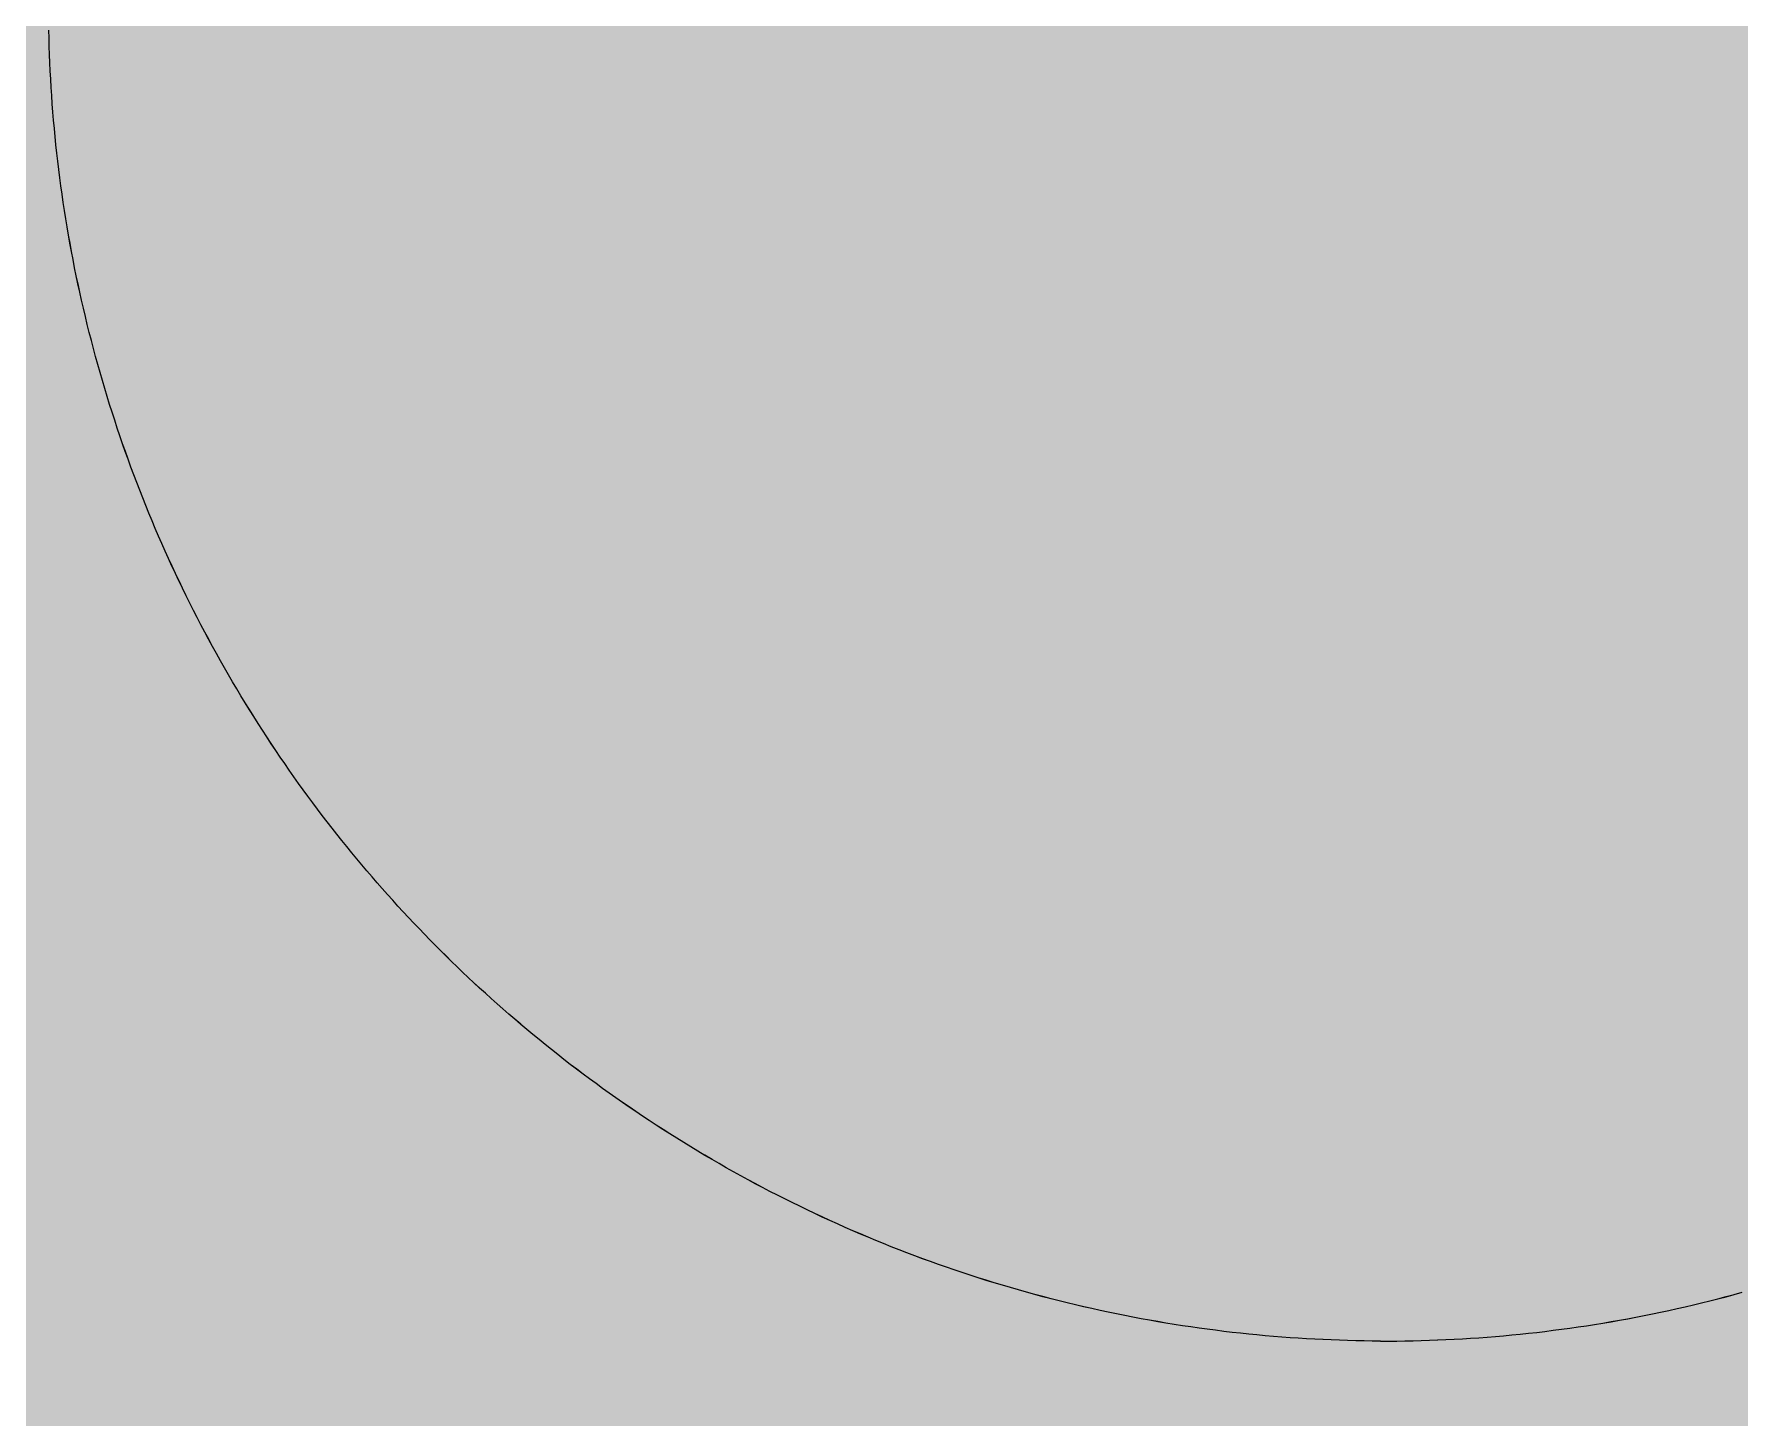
# Model space of a CAD drawing. Header units: millimetres. Extents: x 5622 to 8918, y 2044 to 6634.
# Drawn here: x 8590.277 to 8594.428, y 5282.89 to 5286.257 of the extents above; entities that cross this region are included whole.
import ezdxf

# ---------------------------------------------------------------- set-up
doc = ezdxf.new("R2010")
doc.units = ezdxf.units.MM
doc.linetypes.add('NASCOSTA', pattern=[9.525, 6.35, -3.175])
for name, color, linetype, lineweight in [('F_ARREDI', 7, 'Continuous', 5), ('F_FERRAMENTA', 253, 'Continuous', 5), ('F_MULTI laminato OPACO_retino', 1, 'Continuous', 5), ('F_Proiezioni', 253, 'NASCOSTA', 9)]:
    doc.layers.add(name, color=color, linetype=linetype, lineweight=lineweight)

# ---------------------------------------------------------------- blocks, each defined once
blk = doc.blocks.new("LIBRERIA_ingresso-living_sez._B.B'")
at = {"layer": 'F_MULTI laminato OPACO_retino', "true_color": 0x636466}
h = blk.add_hatch(color=251, dxfattribs=at)
h.dxf.hatch_style = 1
h.paths.add_polyline_path([(41313.1315, 11071.1262), (41913.1315, 11071.1262), (41913.1315, 13145.6262), (41313.1315, 13145.6262)])
at = {"layer": 'F_MULTI laminato OPACO_retino', "true_color": 0x939598}
h = blk.add_hatch(color=252, dxfattribs=at)
h.dxf.hatch_style = 1
h.paths.add_polyline_path([(41313.1315, 13145.6262), (41613.1315, 13145.6262), (41613.1315, 11071.1262), (41313.1315, 11071.1262)])
at = {"layer": 'F_Proiezioni', "color": 1}
for p, q in [((41585.8825, 12693.5465), (41585.8821, 12693.5664)), ((41585.8831, 12693.5265), (41585.8825, 12693.5465)), ((41585.8837, 12693.5066), (41585.8831, 12693.5265)), ((41585.8845, 12693.4867), (41585.8837, 12693.5066)), ((41585.8855, 12693.4667), (41585.8845, 12693.4867)), ((41585.8865, 12693.4468), (41585.8855, 12693.4667)), ((41585.8877, 12693.4268), (41585.8865, 12693.4468)), ((41585.889, 12693.4068), (41585.8877, 12693.4268)), ((41585.8904, 12693.3868), (41585.889, 12693.4068)), ((41585.8919, 12693.3668), (41585.8904, 12693.3868)), ((41585.8936, 12693.3468), (41585.8919, 12693.3668)), ((41585.8954, 12693.3268), (41585.8936, 12693.3468)), ((41585.8973, 12693.3068), (41585.8954, 12693.3268)), ((41585.8993, 12693.2868), (41585.8973, 12693.3068)), ((41585.9015, 12693.2668), (41585.8993, 12693.2868)), ((41585.9038, 12693.2469), (41585.9015, 12693.2668)), ((41585.9062, 12693.2269), (41585.9038, 12693.2469)), ((41585.9087, 12693.2069), (41585.9062, 12693.2269)), ((41585.9114, 12693.1869), (41585.9087, 12693.2069)), ((41585.9141, 12693.167), (41585.9114, 12693.1869)), ((41585.917, 12693.147), (41585.9141, 12693.167)), ((41585.9201, 12693.1271), (41585.917, 12693.147)), ((41585.9232, 12693.1071), (41585.9201, 12693.1271)), ((41585.9265, 12693.0872), (41585.9232, 12693.1071)), ((41585.9299, 12693.0673), (41585.9265, 12693.0872)), ((41585.9334, 12693.0474), (41585.9299, 12693.0673)), ((41585.9371, 12693.0276), (41585.9334, 12693.0474)), ((41585.9409, 12693.0078), (41585.9371, 12693.0276)), ((41585.9448, 12692.9879), (41585.9409, 12693.0078)), ((41585.9488, 12692.9681), (41585.9448, 12692.9879)), ((41585.9529, 12692.9484), (41585.9488, 12692.9681)), ((41585.9572, 12692.9286), (41585.9529, 12692.9484)), ((41585.9616, 12692.9089), (41585.9572, 12692.9286)), ((41585.9661, 12692.8892), (41585.9616, 12692.9089)), ((41585.9708, 12692.8695), (41585.9661, 12692.8892)), ((41585.9756, 12692.8499), (41585.9708, 12692.8695)), ((41585.9804, 12692.8303), (41585.9756, 12692.8499)), ((41585.9855, 12692.8107), (41585.9804, 12692.8303)), ((41585.9906, 12692.7912), (41585.9855, 12692.8107)), ((41585.9958, 12692.7717), (41585.9906, 12692.7912)), ((41586.0012, 12692.7522), (41585.9958, 12692.7717)), ((41586.0067, 12692.7328), (41586.0012, 12692.7522)), ((41586.0123, 12692.7134), (41586.0067, 12692.7328)), ((41586.0181, 12692.694), (41586.0123, 12692.7134)), ((41586.0239, 12692.6747), (41586.0181, 12692.694)), ((41586.0299, 12692.6554), (41586.0239, 12692.6747)), ((41586.036, 12692.6362), (41586.0299, 12692.6554)), ((41586.0422, 12692.617), (41586.036, 12692.6362)), ((41586.0485, 12692.5978), (41586.0422, 12692.617)), ((41586.0549, 12692.5787), (41586.0485, 12692.5978)), ((41586.0615, 12692.5597), (41586.0549, 12692.5787)), ((41586.0681, 12692.5407), (41586.0615, 12692.5597)), ((41586.0749, 12692.5217), (41586.0681, 12692.5407)), ((41586.0818, 12692.5028), (41586.0749, 12692.5217)), ((41586.0888, 12692.4839), (41586.0818, 12692.5028)), ((41586.0959, 12692.4651), (41586.0888, 12692.4839)), ((41586.1032, 12692.4464), (41586.0959, 12692.4651)), ((41586.1105, 12692.4277), (41586.1032, 12692.4464)), ((41586.118, 12692.409), (41586.1105, 12692.4277)), ((41586.1255, 12692.3904), (41586.118, 12692.409)), ((41586.1332, 12692.3719), (41586.1255, 12692.3904)), ((41586.141, 12692.3534), (41586.1332, 12692.3719)), ((41586.1489, 12692.335), (41586.141, 12692.3534)), ((41586.1569, 12692.3167), (41586.1489, 12692.335)), ((41586.1651, 12692.2984), (41586.1569, 12692.3167)), ((41586.1733, 12692.2801), (41586.1651, 12692.2984)), ((41586.1816, 12692.2619), (41586.1733, 12692.2801)), ((41586.1901, 12692.2438), (41586.1816, 12692.2619)), ((41586.1986, 12692.2258), (41586.1901, 12692.2438)), ((41586.2073, 12692.2078), (41586.1986, 12692.2258)), ((41586.2161, 12692.1899), (41586.2073, 12692.2078)), ((41586.2249, 12692.172), (41586.2161, 12692.1899)), ((41586.2339, 12692.1542), (41586.2249, 12692.172)), ((41586.243, 12692.1365), (41586.2339, 12692.1542)), ((41586.2522, 12692.1188), (41586.243, 12692.1365)), ((41586.2614, 12692.1012), (41586.2522, 12692.1188)), ((41586.2708, 12692.0837), (41586.2614, 12692.1012)), ((41586.2803, 12692.0662), (41586.2708, 12692.0837)), ((41586.2899, 12692.0489), (41586.2803, 12692.0662)), ((41586.2995, 12692.0315), (41586.2899, 12692.0489)), ((41586.3093, 12692.0143), (41586.2995, 12692.0315)), ((41586.3192, 12691.9971), (41586.3093, 12692.0143)), ((41586.3291, 12691.9801), (41586.3192, 12691.9971)), ((41586.3392, 12691.963), (41586.3291, 12691.9801)), ((41586.3494, 12691.9461), (41586.3392, 12691.963)), ((41586.3596, 12691.9292), (41586.3494, 12691.9461)), ((41586.37, 12691.9124), (41586.3596, 12691.9292)), ((41586.3804, 12691.8957), (41586.37, 12691.9124)), ((41586.3909, 12691.8791), (41586.3804, 12691.8957)), ((41586.4015, 12691.8626), (41586.3909, 12691.8791)), ((41586.4122, 12691.8461), (41586.4015, 12691.8626)), ((41586.423, 12691.8297), (41586.4122, 12691.8461)), ((41586.4339, 12691.8134), (41586.423, 12691.8297)), ((41586.4449, 12691.7972), (41586.4339, 12691.8134)), ((41586.4559, 12691.7811), (41586.4449, 12691.7972)), ((41586.4671, 12691.765), (41586.4559, 12691.7811)), ((41586.4783, 12691.749), (41586.4671, 12691.765)), ((41586.4896, 12691.7332), (41586.4783, 12691.749)), ((41586.501, 12691.7174), (41586.4896, 12691.7332)), ((41586.5124, 12691.7017), (41586.501, 12691.7174)), ((41586.524, 12691.6861), (41586.5124, 12691.7017)), ((41586.5356, 12691.6705), (41586.524, 12691.6861)), ((41586.5473, 12691.6551), (41586.5356, 12691.6705)), ((41586.5591, 12691.6398), (41586.5473, 12691.6551)), ((41586.571, 12691.6245), (41586.5591, 12691.6398)), ((41586.5829, 12691.6093), (41586.571, 12691.6245)), ((41586.5949, 12691.5943), (41586.5829, 12691.6093)), ((41586.607, 12691.5793), (41586.5949, 12691.5943)), ((41586.6191, 12691.5644), (41586.607, 12691.5793)), ((41586.6313, 12691.5496), (41586.6191, 12691.5644)), ((41586.6436, 12691.5349), (41586.6313, 12691.5496)), ((41586.656, 12691.5203), (41586.6436, 12691.5349)), ((41586.6684, 12691.5058), (41586.656, 12691.5203)), ((41586.6808, 12691.4914), (41586.6684, 12691.5058)), ((41586.6934, 12691.4771), (41586.6808, 12691.4914)), ((41586.706, 12691.4628), (41586.6934, 12691.4771)), ((41586.7186, 12691.4487), (41586.706, 12691.4628)), ((41586.7314, 12691.4347), (41586.7186, 12691.4487)), ((41586.7441, 12691.4208), (41586.7314, 12691.4347)), ((41586.757, 12691.407), (41586.7441, 12691.4208)), ((41586.7699, 12691.3932), (41586.757, 12691.407)), ((41586.7828, 12691.3796), (41586.7699, 12691.3932)), ((41586.7958, 12691.3661), (41586.7828, 12691.3796)), ((41586.8089, 12691.3527), (41586.7958, 12691.3661)), ((41586.822, 12691.3394), (41586.8089, 12691.3527)), ((41586.8351, 12691.3262), (41586.822, 12691.3394)), ((41586.8484, 12691.313), (41586.8351, 12691.3262)), ((41586.8617, 12691.2999), (41586.8484, 12691.313)), ((41586.8752, 12691.2869), (41586.8617, 12691.2999)), ((41586.8887, 12691.2739), (41586.8752, 12691.2869)), ((41586.9024, 12691.2609), (41586.8887, 12691.2739)), ((41586.9162, 12691.248), (41586.9024, 12691.2609)), ((41586.9301, 12691.2351), (41586.9162, 12691.248)), ((41586.9441, 12691.2223), (41586.9301, 12691.2351)), ((41586.9582, 12691.2096), (41586.9441, 12691.2223)), ((41586.9724, 12691.1969), (41586.9582, 12691.2096)), ((41586.9867, 12691.1843), (41586.9724, 12691.1969)), ((41587.0011, 12691.1717), (41586.9867, 12691.1843)), ((41587.0156, 12691.1592), (41587.0011, 12691.1717)), ((41587.0302, 12691.1467), (41587.0156, 12691.1592)), ((41587.0449, 12691.1343), (41587.0302, 12691.1467)), ((41587.0597, 12691.122), (41587.0449, 12691.1343)), ((41587.0746, 12691.1097), (41587.0597, 12691.122)), ((41587.0897, 12691.0975), (41587.0746, 12691.1097)), ((41587.1048, 12691.0854), (41587.0897, 12691.0975)), ((41587.12, 12691.0733), (41587.1048, 12691.0854)), ((41587.1353, 12691.0613), (41587.12, 12691.0733)), ((41587.1507, 12691.0494), (41587.1353, 12691.0613)), ((41587.1662, 12691.0375), (41587.1507, 12691.0494)), ((41587.1818, 12691.0258), (41587.1662, 12691.0375)), ((41587.1975, 12691.0141), (41587.1818, 12691.0258)), ((41587.2133, 12691.0024), (41587.1975, 12691.0141)), ((41587.2292, 12690.9909), (41587.2133, 12691.0024)), ((41587.2452, 12690.9794), (41587.2292, 12690.9909)), ((41587.2612, 12690.9681), (41587.2452, 12690.9794)), ((41587.2774, 12690.9567), (41587.2612, 12690.9681)), ((41587.2936, 12690.9455), (41587.2774, 12690.9567)), ((41587.31, 12690.9344), (41587.2936, 12690.9455)), ((41587.3264, 12690.9233), (41587.31, 12690.9344)), ((41587.3429, 12690.9124), (41587.3264, 12690.9233)), ((41587.3595, 12690.9015), (41587.3429, 12690.9124)), ((41587.3762, 12690.8907), (41587.3595, 12690.9015)), ((41587.393, 12690.88), (41587.3762, 12690.8907)), ((41587.4099, 12690.8694), (41587.393, 12690.88)), ((41587.4269, 12690.8589), (41587.4099, 12690.8694)), ((41587.4439, 12690.8485), (41587.4269, 12690.8589)), ((41587.461, 12690.8382), (41587.4439, 12690.8485)), ((41587.4782, 12690.8279), (41587.461, 12690.8382)), ((41587.4955, 12690.8178), (41587.4782, 12690.8279)), ((41587.5129, 12690.8078), (41587.4955, 12690.8178)), ((41587.5303, 12690.7978), (41587.5129, 12690.8078)), ((41587.5478, 12690.788), (41587.5303, 12690.7978)), ((41587.5654, 12690.7782), (41587.5478, 12690.788)), ((41587.5831, 12690.7686), (41587.5654, 12690.7782)), ((41587.6008, 12690.759), (41587.5831, 12690.7686)), ((41587.6186, 12690.7496), (41587.6008, 12690.759)), ((41587.6365, 12690.7403), (41587.6186, 12690.7496)), ((41587.6545, 12690.731), (41587.6365, 12690.7403)), ((41587.6725, 12690.7219), (41587.6545, 12690.731)), ((41587.6906, 12690.7129), (41587.6725, 12690.7219)), ((41587.7088, 12690.7039), (41587.6906, 12690.7129)), ((41587.727, 12690.6951), (41587.7088, 12690.7039)), ((41587.7453, 12690.6864), (41587.727, 12690.6951)), ((41587.7637, 12690.6778), (41587.7453, 12690.6864)), ((41587.7821, 12690.6693), (41587.7637, 12690.6778)), ((41587.8006, 12690.661), (41587.7821, 12690.6693)), ((41587.8192, 12690.6527), (41587.8006, 12690.661)), ((41587.8378, 12690.6445), (41587.8192, 12690.6527)), ((41587.8565, 12690.6365), (41587.8378, 12690.6445)), ((41587.8752, 12690.6286), (41587.8565, 12690.6365)), ((41587.894, 12690.6208), (41587.8752, 12690.6286)), ((41587.9129, 12690.6131), (41587.894, 12690.6208)), ((41587.9318, 12690.6055), (41587.9129, 12690.6131)), ((41587.9508, 12690.598), (41587.9318, 12690.6055)), ((41587.9698, 12690.5907), (41587.9508, 12690.598)), ((41587.9889, 12690.5835), (41587.9698, 12690.5907)), ((41588.008, 12690.5764), (41587.9889, 12690.5835)), ((41588.0272, 12690.5694), (41588.008, 12690.5764)), ((41588.0464, 12690.5625), (41588.0272, 12690.5694)), ((41588.0657, 12690.5557), (41588.0464, 12690.5625)), ((41588.0851, 12690.5491), (41588.0657, 12690.5557)), ((41588.1044, 12690.5426), (41588.0851, 12690.5491)), ((41588.1239, 12690.5362), (41588.1044, 12690.5426)), ((41588.1433, 12690.5299), (41588.1239, 12690.5362)), ((41588.1628, 12690.5237), (41588.1433, 12690.5299)), ((41588.1824, 12690.5177), (41588.1628, 12690.5237)), ((41588.202, 12690.5118), (41588.1824, 12690.5177)), ((41588.2216, 12690.506), (41588.202, 12690.5118)), ((41588.2413, 12690.5003), (41588.2216, 12690.506)), ((41588.261, 12690.4948), (41588.2413, 12690.5003)), ((41588.2807, 12690.4893), (41588.261, 12690.4948)), ((41588.3005, 12690.484), (41588.2807, 12690.4893)), ((41588.3203, 12690.4789), (41588.3005, 12690.484)), ((41588.3401, 12690.4738), (41588.3203, 12690.4789)), ((41588.36, 12690.4689), (41588.3401, 12690.4738)), ((41588.3798, 12690.4641), (41588.36, 12690.4689)), ((41589.8832, 12690.4641), (41589.9031, 12690.4689)), ((41589.9031, 12690.4689), (41589.923, 12690.4738)), ((41589.923, 12690.4738), (41589.9428, 12690.4789)), ((41589.9428, 12690.4789), (41589.9626, 12690.484)), ((41589.9626, 12690.484), (41589.9824, 12690.4893)), ((41589.9824, 12690.4893), (41590.0021, 12690.4948)), ((41588.3997, 12690.4594), (41588.3798, 12690.4641)), ((41588.4197, 12690.4549), (41588.3997, 12690.4594)), ((41588.4396, 12690.4505), (41588.4197, 12690.4549)), ((41588.4596, 12690.4462), (41588.4396, 12690.4505)), ((41588.4796, 12690.442), (41588.4596, 12690.4462)), ((41588.4996, 12690.438), (41588.4796, 12690.442)), ((41588.5197, 12690.4341), (41588.4996, 12690.438)), ((41588.5397, 12690.4303), (41588.5197, 12690.4341)), ((41588.5598, 12690.4266), (41588.5397, 12690.4303)), ((41589.7032, 12690.4266), (41589.7233, 12690.4303)), ((41589.7233, 12690.4303), (41589.7434, 12690.4341)), ((41589.7434, 12690.4341), (41589.7634, 12690.438)), ((41589.7634, 12690.438), (41589.7834, 12690.442)), ((41589.7834, 12690.442), (41589.8034, 12690.4462)), ((41589.8034, 12690.4462), (41589.8234, 12690.4505)), ((41589.8234, 12690.4505), (41589.8434, 12690.4549)), ((41589.8434, 12690.4549), (41589.8633, 12690.4594)), ((41589.8633, 12690.4594), (41589.8832, 12690.4641)), ((41588.5799, 12690.4231), (41588.5598, 12690.4266)), ((41588.6, 12690.4197), (41588.5799, 12690.4231)), ((41588.6201, 12690.4165), (41588.6, 12690.4197)), ((41588.6402, 12690.4133), (41588.6201, 12690.4165)), ((41588.6603, 12690.4103), (41588.6402, 12690.4133)), ((41588.6805, 12690.4074), (41588.6603, 12690.4103)), ((41588.7006, 12690.4047), (41588.6805, 12690.4074)), ((41588.7207, 12690.4021), (41588.7006, 12690.4047)), ((41588.7409, 12690.3996), (41588.7207, 12690.4021)), ((41588.761, 12690.3972), (41588.7409, 12690.3996)), ((41588.7811, 12690.395), (41588.761, 12690.3972)), ((41588.8013, 12690.3928), (41588.7811, 12690.395)), ((41588.8214, 12690.3908), (41588.8013, 12690.3928)), ((41588.8415, 12690.389), (41588.8214, 12690.3908)), ((41588.8616, 12690.3872), (41588.8415, 12690.389)), ((41588.8817, 12690.3856), (41588.8616, 12690.3872)), ((41589.3813, 12690.3856), (41589.4014, 12690.3872)), ((41589.4014, 12690.3872), (41589.4215, 12690.389)), ((41589.4215, 12690.389), (41589.4417, 12690.3908)), ((41589.4417, 12690.3908), (41589.4618, 12690.3928)), ((41589.4618, 12690.3928), (41589.4819, 12690.395)), ((41589.4819, 12690.395), (41589.502, 12690.3972)), ((41589.502, 12690.3972), (41589.5222, 12690.3996)), ((41589.5222, 12690.3996), (41589.5423, 12690.4021)), ((41589.5423, 12690.4021), (41589.5625, 12690.4047)), ((41589.5625, 12690.4047), (41589.5826, 12690.4074)), ((41589.5826, 12690.4074), (41589.6027, 12690.4103)), ((41589.6027, 12690.4103), (41589.6228, 12690.4133)), ((41589.6228, 12690.4133), (41589.643, 12690.4165)), ((41589.643, 12690.4165), (41589.6631, 12690.4197)), ((41589.6631, 12690.4197), (41589.6832, 12690.4231)), ((41589.6832, 12690.4231), (41589.7032, 12690.4266)), ((41588.9018, 12690.3841), (41588.8817, 12690.3856)), ((41588.9219, 12690.3828), (41588.9018, 12690.3841)), ((41588.942, 12690.3815), (41588.9219, 12690.3828)), ((41588.962, 12690.3804), (41588.942, 12690.3815)), ((41588.982, 12690.3794), (41588.962, 12690.3804)), ((41589.002, 12690.3786), (41588.982, 12690.3794)), ((41589.022, 12690.3778), (41589.002, 12690.3786)), ((41589.042, 12690.3772), (41589.022, 12690.3778)), ((41589.0619, 12690.3767), (41589.042, 12690.3772)), ((41589.0819, 12690.3763), (41589.0619, 12690.3767)), ((41589.1017, 12690.3761), (41589.0819, 12690.3763)), ((41589.1216, 12690.376), (41589.1017, 12690.3761)), ((41589.1216, 12690.376), (41589.1414, 12690.376)), ((41589.1414, 12690.376), (41589.1613, 12690.3761)), ((41589.1613, 12690.3761), (41589.1812, 12690.3763)), ((41589.1812, 12690.3763), (41589.2011, 12690.3767)), ((41589.2011, 12690.3767), (41589.2211, 12690.3772)), ((41589.2211, 12690.3772), (41589.241, 12690.3778)), ((41589.241, 12690.3778), (41589.261, 12690.3786)), ((41589.261, 12690.3786), (41589.281, 12690.3794)), ((41589.281, 12690.3794), (41589.3011, 12690.3804)), ((41589.3011, 12690.3804), (41589.3211, 12690.3815)), ((41589.3211, 12690.3815), (41589.3412, 12690.3828)), ((41589.3412, 12690.3828), (41589.3612, 12690.3841)), ((41589.3612, 12690.3841), (41589.3813, 12690.3856))]:
    blk.add_line(p, q, dxfattribs=at)

msp = doc.modelspace()

# ---------------------------------------------------------------- linework, layer by layer
at = {"layer": 'F_FERRAMENTA', "linetype": 'NASCOSTA'}
for p, q in [((8590.3138, 5286.247), (8590.3133, 5286.2669)), ((8590.3143, 5286.2271), (8590.3138, 5286.247)), ((8590.315, 5286.2072), (8590.3143, 5286.2271)), ((8590.3158, 5286.1872), (8590.315, 5286.2072)), ((8590.3167, 5286.1673), (8590.3158, 5286.1872)), ((8590.3178, 5286.1473), (8590.3167, 5286.1673)), ((8590.3189, 5286.1273), (8590.3178, 5286.1473)), ((8590.3202, 5286.1073), (8590.3189, 5286.1273)), ((8590.3216, 5286.0874), (8590.3202, 5286.1073)), ((8590.3232, 5286.0674), (8590.3216, 5286.0874)), ((8590.3248, 5286.0474), (8590.3232, 5286.0674)), ((8590.3266, 5286.0274), (8590.3248, 5286.0474)), ((8590.3285, 5286.0074), (8590.3266, 5286.0274)), ((8590.3306, 5285.9874), (8590.3285, 5286.0074)), ((8590.3327, 5285.9674), (8590.3306, 5285.9874)), ((8590.335, 5285.9474), (8590.3327, 5285.9674)), ((8590.3374, 5285.9274), (8590.335, 5285.9474)), ((8590.3399, 5285.9074), (8590.3374, 5285.9274)), ((8590.3426, 5285.8875), (8590.3399, 5285.9074)), ((8590.3454, 5285.8675), (8590.3426, 5285.8875)), ((8590.3483, 5285.8475), (8590.3454, 5285.8675)), ((8590.3513, 5285.8276), (8590.3483, 5285.8475)), ((8590.3545, 5285.8077), (8590.3513, 5285.8276)), ((8590.3577, 5285.7878), (8590.3545, 5285.8077)), ((8590.3612, 5285.7679), (8590.3577, 5285.7878)), ((8590.3647, 5285.748), (8590.3612, 5285.7679)), ((8590.3683, 5285.7281), (8590.3647, 5285.748)), ((8590.3721, 5285.7083), (8590.3683, 5285.7281)), ((8590.376, 5285.6885), (8590.3721, 5285.7083)), ((8590.38, 5285.6687), (8590.376, 5285.6885)), ((8590.3842, 5285.6489), (8590.38, 5285.6687)), ((8590.3885, 5285.6292), (8590.3842, 5285.6489)), ((8590.3929, 5285.6094), (8590.3885, 5285.6292)), ((8590.3974, 5285.5898), (8590.3929, 5285.6094)), ((8590.402, 5285.5701), (8590.3974, 5285.5898)), ((8590.4068, 5285.5505), (8590.402, 5285.5701)), ((8590.4117, 5285.5308), (8590.4068, 5285.5505)), ((8590.4167, 5285.5113), (8590.4117, 5285.5308)), ((8590.4218, 5285.4917), (8590.4167, 5285.5113)), ((8590.4271, 5285.4722), (8590.4218, 5285.4917)), ((8590.4325, 5285.4528), (8590.4271, 5285.4722)), ((8590.438, 5285.4333), (8590.4325, 5285.4528)), ((8590.4436, 5285.4139), (8590.438, 5285.4333)), ((8590.4493, 5285.3946), (8590.4436, 5285.4139)), ((8590.4551, 5285.3752), (8590.4493, 5285.3946)), ((8590.4611, 5285.356), (8590.4551, 5285.3752)), ((8590.4672, 5285.3367), (8590.4611, 5285.356)), ((8590.4734, 5285.3175), (8590.4672, 5285.3367)), ((8590.4797, 5285.2984), (8590.4734, 5285.3175)), ((8590.4861, 5285.2793), (8590.4797, 5285.2984)), ((8590.4927, 5285.2602), (8590.4861, 5285.2793)), ((8590.4994, 5285.2412), (8590.4927, 5285.2602)), ((8590.5061, 5285.2223), (8590.4994, 5285.2412)), ((8590.513, 5285.2033), (8590.5061, 5285.2223)), ((8590.52, 5285.1845), (8590.513, 5285.2033)), ((8590.5272, 5285.1657), (8590.52, 5285.1845)), ((8590.5344, 5285.1469), (8590.5272, 5285.1657)), ((8590.5417, 5285.1282), (8590.5344, 5285.1469)), ((8590.5492, 5285.1096), (8590.5417, 5285.1282)), ((8590.5568, 5285.091), (8590.5492, 5285.1096)), ((8590.5645, 5285.0725), (8590.5568, 5285.091)), ((8590.5723, 5285.054), (8590.5645, 5285.0725)), ((8590.5802, 5285.0356), (8590.5723, 5285.054)), ((8590.5882, 5285.0172), (8590.5802, 5285.0356)), ((8590.5963, 5284.9989), (8590.5882, 5285.0172)), ((8590.6045, 5284.9807), (8590.5963, 5284.9989)), ((8590.6129, 5284.9625), (8590.6045, 5284.9807)), ((8590.6213, 5284.9444), (8590.6129, 5284.9625)), ((8590.6299, 5284.9263), (8590.6213, 5284.9444)), ((8590.6385, 5284.9083), (8590.6299, 5284.9263)), ((8590.6473, 5284.8904), (8590.6385, 5284.9083)), ((8590.6562, 5284.8725), (8590.6473, 5284.8904)), ((8590.6651, 5284.8547), (8590.6562, 5284.8725)), ((8590.6742, 5284.837), (8590.6651, 5284.8547)), ((8590.6834, 5284.8194), (8590.6742, 5284.837)), ((8590.6927, 5284.8018), (8590.6834, 5284.8194)), ((8590.7021, 5284.7842), (8590.6927, 5284.8018)), ((8590.7115, 5284.7668), (8590.7021, 5284.7842)), ((8590.7211, 5284.7494), (8590.7115, 5284.7668)), ((8590.7308, 5284.7321), (8590.7211, 5284.7494)), ((8590.7406, 5284.7149), (8590.7308, 5284.7321)), ((8590.7504, 5284.6977), (8590.7406, 5284.7149)), ((8590.7604, 5284.6806), (8590.7504, 5284.6977)), ((8590.7705, 5284.6636), (8590.7604, 5284.6806)), ((8590.7806, 5284.6466), (8590.7705, 5284.6636)), ((8590.7909, 5284.6298), (8590.7806, 5284.6466)), ((8590.8012, 5284.613), (8590.7909, 5284.6298)), ((8590.8116, 5284.5963), (8590.8012, 5284.613)), ((8590.8222, 5284.5797), (8590.8116, 5284.5963)), ((8590.8328, 5284.5631), (8590.8222, 5284.5797)), ((8590.8435, 5284.5466), (8590.8328, 5284.5631)), ((8590.8543, 5284.5303), (8590.8435, 5284.5466)), ((8590.8651, 5284.514), (8590.8543, 5284.5303)), ((8590.8761, 5284.4977), (8590.8651, 5284.514)), ((8590.8872, 5284.4816), (8590.8761, 5284.4977)), ((8590.8983, 5284.4656), (8590.8872, 5284.4816)), ((8590.9095, 5284.4496), (8590.8983, 5284.4656)), ((8590.9208, 5284.4337), (8590.9095, 5284.4496)), ((8590.9322, 5284.4179), (8590.9208, 5284.4337)), ((8590.9437, 5284.4022), (8590.9322, 5284.4179)), ((8590.9552, 5284.3866), (8590.9437, 5284.4022)), ((8590.9669, 5284.3711), (8590.9552, 5284.3866)), ((8590.9786, 5284.3557), (8590.9669, 5284.3711)), ((8590.9904, 5284.3403), (8590.9786, 5284.3557)), ((8591.0022, 5284.325), (8590.9904, 5284.3403)), ((8591.0141, 5284.3099), (8591.0022, 5284.325)), ((8591.0261, 5284.2948), (8591.0141, 5284.3099)), ((8591.0382, 5284.2798), (8591.0261, 5284.2948)), ((8591.0504, 5284.2649), (8591.0382, 5284.2798)), ((8591.0626, 5284.2501), (8591.0504, 5284.2649)), ((8591.0749, 5284.2354), (8591.0626, 5284.2501)), ((8591.0872, 5284.2208), (8591.0749, 5284.2354)), ((8591.0996, 5284.2063), (8591.0872, 5284.2208)), ((8591.1121, 5284.1919), (8591.0996, 5284.2063)), ((8591.1246, 5284.1776), (8591.1121, 5284.1919)), ((8591.1372, 5284.1634), (8591.1246, 5284.1776)), ((8591.1499, 5284.1493), (8591.1372, 5284.1634)), ((8591.1626, 5284.1352), (8591.1499, 5284.1493)), ((8591.1754, 5284.1213), (8591.1626, 5284.1352)), ((8591.1882, 5284.1075), (8591.1754, 5284.1213)), ((8591.2011, 5284.0938), (8591.1882, 5284.1075)), ((8591.2141, 5284.0802), (8591.2011, 5284.0938)), ((8591.2271, 5284.0666), (8591.2141, 5284.0802)), ((8591.2401, 5284.0532), (8591.2271, 5284.0666)), ((8591.2532, 5284.0399), (8591.2401, 5284.0532)), ((8591.2664, 5284.0267), (8591.2532, 5284.0399)), ((8591.2796, 5284.0136), (8591.2664, 5284.0267)), ((8591.293, 5284.0005), (8591.2796, 5284.0136)), ((8591.3064, 5283.9874), (8591.293, 5284.0005)), ((8591.32, 5283.9744), (8591.3064, 5283.9874)), ((8591.3337, 5283.9615), (8591.32, 5283.9744)), ((8591.3474, 5283.9485), (8591.3337, 5283.9615)), ((8591.3613, 5283.9357), (8591.3474, 5283.9485)), ((8591.3753, 5283.9229), (8591.3613, 5283.9357)), ((8591.3894, 5283.9101), (8591.3753, 5283.9229)), ((8591.4036, 5283.8974), (8591.3894, 5283.9101)), ((8591.4179, 5283.8848), (8591.4036, 5283.8974)), ((8591.4323, 5283.8722), (8591.4179, 5283.8848)), ((8591.4468, 5283.8597), (8591.4323, 5283.8722)), ((8591.4614, 5283.8473), (8591.4468, 5283.8597)), ((8591.4762, 5283.8349), (8591.4614, 5283.8473)), ((8591.491, 5283.8225), (8591.4762, 5283.8349)), ((8591.5059, 5283.8103), (8591.491, 5283.8225)), ((8591.5209, 5283.7981), (8591.5059, 5283.8103)), ((8591.536, 5283.7859), (8591.5209, 5283.7981)), ((8591.5512, 5283.7739), (8591.536, 5283.7859)), ((8591.5665, 5283.7619), (8591.5512, 5283.7739)), ((8591.582, 5283.7499), (8591.5665, 5283.7619)), ((8591.5975, 5283.7381), (8591.582, 5283.7499)), ((8591.6131, 5283.7263), (8591.5975, 5283.7381)), ((8591.6287, 5283.7146), (8591.6131, 5283.7263)), ((8591.6445, 5283.703), (8591.6287, 5283.7146)), ((8591.6604, 5283.6914), (8591.6445, 5283.703)), ((8591.6764, 5283.68), (8591.6604, 5283.6914)), ((8591.6925, 5283.6686), (8591.6764, 5283.68)), ((8591.7086, 5283.6573), (8591.6925, 5283.6686)), ((8591.7249, 5283.6461), (8591.7086, 5283.6573)), ((8591.7412, 5283.6349), (8591.7249, 5283.6461)), ((8591.7577, 5283.6239), (8591.7412, 5283.6349)), ((8591.7742, 5283.6129), (8591.7577, 5283.6239)), ((8591.7908, 5283.6021), (8591.7742, 5283.6129)), ((8591.8075, 5283.5913), (8591.7908, 5283.6021)), ((8591.8243, 5283.5806), (8591.8075, 5283.5913)), ((8591.8411, 5283.57), (8591.8243, 5283.5806)), ((8591.8581, 5283.5595), (8591.8411, 5283.57)), ((8591.8751, 5283.549), (8591.8581, 5283.5595)), ((8591.8923, 5283.5387), (8591.8751, 5283.549)), ((8591.9095, 5283.5285), (8591.8923, 5283.5387)), ((8591.9267, 5283.5184), (8591.9095, 5283.5285)), ((8591.9441, 5283.5083), (8591.9267, 5283.5184)), ((8591.9615, 5283.4984), (8591.9441, 5283.5083)), ((8591.9791, 5283.4885), (8591.9615, 5283.4984)), ((8591.9967, 5283.4788), (8591.9791, 5283.4885)), ((8592.0143, 5283.4691), (8591.9967, 5283.4788)), ((8592.0321, 5283.4596), (8592.0143, 5283.4691)), ((8592.0499, 5283.4501), (8592.0321, 5283.4596)), ((8592.0678, 5283.4408), (8592.0499, 5283.4501)), ((8592.0857, 5283.4316), (8592.0678, 5283.4408)), ((8592.1038, 5283.4224), (8592.0857, 5283.4316)), ((8592.1219, 5283.4134), (8592.1038, 5283.4224)), ((8592.14, 5283.4045), (8592.1219, 5283.4134)), ((8592.1583, 5283.3957), (8592.14, 5283.4045)), ((8592.1766, 5283.387), (8592.1583, 5283.3957)), ((8592.1949, 5283.3784), (8592.1766, 5283.387)), ((8592.2134, 5283.3699), (8592.1949, 5283.3784)), ((8592.2319, 5283.3615), (8592.2134, 5283.3699)), ((8592.2504, 5283.3532), (8592.2319, 5283.3615)), ((8592.269, 5283.3451), (8592.2504, 5283.3532)), ((8592.2877, 5283.3371), (8592.269, 5283.3451)), ((8592.3065, 5283.3291), (8592.2877, 5283.3371)), ((8592.3253, 5283.3213), (8592.3065, 5283.3291)), ((8592.3441, 5283.3136), (8592.3253, 5283.3213)), ((8592.363, 5283.3061), (8592.3441, 5283.3136)), ((8592.382, 5283.2986), (8592.363, 5283.3061)), ((8592.401, 5283.2912), (8592.382, 5283.2986)), ((8592.4201, 5283.284), (8592.401, 5283.2912)), ((8592.4393, 5283.2769), (8592.4201, 5283.284)), ((8592.4584, 5283.2699), (8592.4393, 5283.2769)), ((8592.4777, 5283.263), (8592.4584, 5283.2699)), ((8592.497, 5283.2563), (8592.4777, 5283.263)), ((8592.5163, 5283.2496), (8592.497, 5283.2563)), ((8592.5357, 5283.2431), (8592.5163, 5283.2496)), ((8592.5551, 5283.2367), (8592.5357, 5283.2431)), ((8592.5746, 5283.2304), (8592.5551, 5283.2367)), ((8592.5941, 5283.2243), (8592.5746, 5283.2304)), ((8592.6136, 5283.2182), (8592.5941, 5283.2243)), ((8592.6332, 5283.2123), (8592.6136, 5283.2182)), ((8592.6528, 5283.2065), (8592.6332, 5283.2123)), ((8592.6725, 5283.2009), (8592.6528, 5283.2065)), ((8592.6922, 5283.1953), (8592.6725, 5283.2009)), ((8592.7119, 5283.1899), (8592.6922, 5283.1953)), ((8592.7317, 5283.1846), (8592.7119, 5283.1899)), ((8592.7515, 5283.1794), (8592.7317, 5283.1846)), ((8592.7713, 5283.1744), (8592.7515, 5283.1794)), ((8592.7912, 5283.1694), (8592.7713, 5283.1744)), ((8592.8111, 5283.1646), (8592.7912, 5283.1694)), ((8592.831, 5283.16), (8592.8111, 5283.1646)), ((8592.8509, 5283.1554), (8592.831, 5283.16)), ((8594.2746, 5283.1554), (8594.2946, 5283.16)), ((8594.2946, 5283.16), (8594.3145, 5283.1646)), ((8594.3145, 5283.1646), (8594.3343, 5283.1694)), ((8594.3343, 5283.1694), (8594.3542, 5283.1744)), ((8594.3542, 5283.1744), (8594.374, 5283.1794)), ((8594.374, 5283.1794), (8594.3938, 5283.1846)), ((8594.3938, 5283.1846), (8594.4136, 5283.1899)), ((8594.4136, 5283.1899), (8594.4333, 5283.1953)), ((8592.8709, 5283.151), (8592.8509, 5283.1554)), ((8592.8909, 5283.1467), (8592.8709, 5283.151)), ((8592.9109, 5283.1425), (8592.8909, 5283.1467)), ((8592.9309, 5283.1385), (8592.9109, 5283.1425)), ((8592.9509, 5283.1346), (8592.9309, 5283.1385)), ((8592.971, 5283.1308), (8592.9509, 5283.1346)), ((8592.9911, 5283.1272), (8592.971, 5283.1308)), ((8593.0111, 5283.1237), (8592.9911, 5283.1272)), ((8593.0312, 5283.1203), (8593.0111, 5283.1237)), ((8593.0513, 5283.117), (8593.0312, 5283.1203)), ((8593.0715, 5283.1139), (8593.0513, 5283.117)), ((8594.0541, 5283.1139), (8594.0742, 5283.117)), ((8594.0742, 5283.117), (8594.0943, 5283.1203)), ((8594.0943, 5283.1203), (8594.1144, 5283.1237)), ((8594.1144, 5283.1237), (8594.1345, 5283.1272)), ((8594.1345, 5283.1272), (8594.1546, 5283.1308)), ((8594.1546, 5283.1308), (8594.1746, 5283.1346)), ((8594.1746, 5283.1346), (8594.1947, 5283.1385)), ((8594.1947, 5283.1385), (8594.2147, 5283.1425)), ((8594.2147, 5283.1425), (8594.2347, 5283.1467)), ((8594.2347, 5283.1467), (8594.2547, 5283.151)), ((8594.2547, 5283.151), (8594.2746, 5283.1554)), ((8593.0916, 5283.1109), (8593.0715, 5283.1139)), ((8593.1117, 5283.108), (8593.0916, 5283.1109)), ((8593.1318, 5283.1052), (8593.1117, 5283.108)), ((8593.152, 5283.1026), (8593.1318, 5283.1052)), ((8593.1721, 5283.1001), (8593.152, 5283.1026)), ((8593.1923, 5283.0977), (8593.1721, 5283.1001)), ((8593.2124, 5283.0955), (8593.1923, 5283.0977)), ((8593.2325, 5283.0934), (8593.2124, 5283.0955)), ((8593.2526, 5283.0914), (8593.2325, 5283.0934)), ((8593.2728, 5283.0895), (8593.2526, 5283.0914)), ((8593.2929, 5283.0878), (8593.2728, 5283.0895)), ((8593.313, 5283.0862), (8593.2929, 5283.0878)), ((8593.3331, 5283.0847), (8593.313, 5283.0862)), ((8593.3531, 5283.0833), (8593.3331, 5283.0847)), ((8593.3732, 5283.0821), (8593.3531, 5283.0833)), ((8593.3932, 5283.081), (8593.3732, 5283.0821)), ((8593.4133, 5283.08), (8593.3932, 5283.081)), ((8593.4333, 5283.0791), (8593.4133, 5283.08)), ((8593.4533, 5283.0784), (8593.4333, 5283.0791)), ((8593.4732, 5283.0777), (8593.4533, 5283.0784)), ((8593.4932, 5283.0772), (8593.4732, 5283.0777)), ((8593.5131, 5283.0769), (8593.4932, 5283.0772)), ((8593.533, 5283.0766), (8593.5131, 5283.0769)), ((8593.5529, 5283.0765), (8593.533, 5283.0766)), ((8593.5529, 5283.0765), (8593.5727, 5283.0765)), ((8593.5727, 5283.0765), (8593.5926, 5283.0766)), ((8593.5926, 5283.0766), (8593.6124, 5283.0769)), ((8593.6124, 5283.0769), (8593.6324, 5283.0772)), ((8593.6324, 5283.0772), (8593.6523, 5283.0777)), ((8593.6523, 5283.0777), (8593.6723, 5283.0784)), ((8593.6723, 5283.0784), (8593.6923, 5283.0791)), ((8593.6923, 5283.0791), (8593.7123, 5283.08)), ((8593.7123, 5283.08), (8593.7323, 5283.081)), ((8593.7323, 5283.081), (8593.7523, 5283.0821)), ((8593.7523, 5283.0821), (8593.7724, 5283.0833)), ((8593.7724, 5283.0833), (8593.7925, 5283.0847)), ((8593.7925, 5283.0847), (8593.8126, 5283.0862)), ((8593.8126, 5283.0862), (8593.8327, 5283.0878)), ((8593.8327, 5283.0878), (8593.8528, 5283.0895)), ((8593.8528, 5283.0895), (8593.8729, 5283.0914)), ((8593.8729, 5283.0914), (8593.893, 5283.0934)), ((8593.893, 5283.0934), (8593.9132, 5283.0955)), ((8593.9132, 5283.0955), (8593.9333, 5283.0977)), ((8593.9333, 5283.0977), (8593.9534, 5283.1001)), ((8593.9534, 5283.1001), (8593.9736, 5283.1026)), ((8593.9736, 5283.1026), (8593.9937, 5283.1052)), ((8593.9937, 5283.1052), (8594.0138, 5283.108)), ((8594.0138, 5283.108), (8594.034, 5283.1109)), ((8594.034, 5283.1109), (8594.0541, 5283.1139))]:
    msp.add_line(p, q, dxfattribs=at)

# ---------------------------------------------------------------- block references
at = {"layer": 'F_ARREDI'}
msp.add_blockref("LIBRERIA_ingresso-living_sez._B.B'", (-32995.5688, -7407.2995), dxfattribs=at)

doc.saveas('drawing.dxf')
